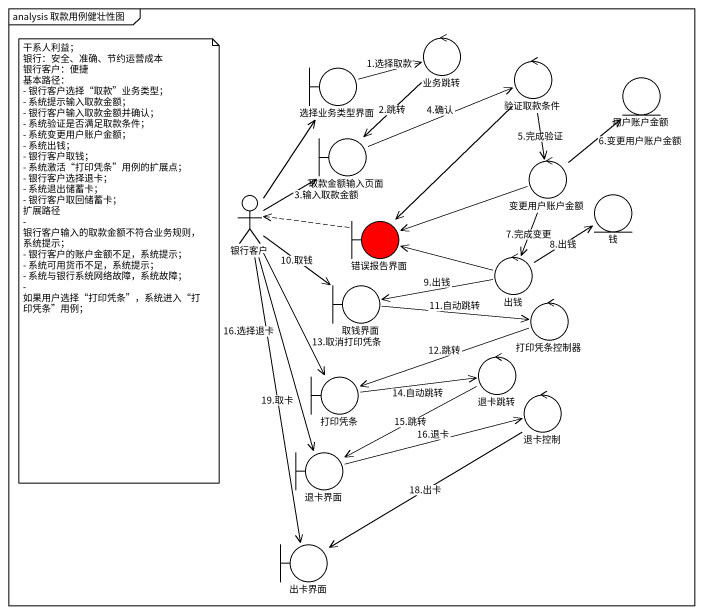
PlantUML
@startuml
mainframe analysis 取款用例健壮性图
control 业务跳转
boundary 选择业务类型界面
control 验证取款条件
entity 用户账户金额
boundary 取款金额输入页面
control 变更用户账户金额
actor 银行客户
entity 钱
boundary 错误报告界面 #FF0000
control 出钱
boundary 取钱界面
control 打印凭条控制器
boundary 打印凭条
control 退卡跳转
control 退卡控制
boundary 退卡界面
boundary 出卡界面
业务跳转 --> 取款金额输入页面 : 2.跳转
选择业务类型界面 -right-> 业务跳转 : 1.选择取款
验证取款条件 --> 变更用户账户金额 : 5.完成验证
验证取款条件 --> 错误报告界面
取款金额输入页面 -right-> 验证取款条件 : 4.确认
变更用户账户金额 -up-> 用户账户金额 : 6.变更用户账户金额
变更用户账户金额 -left-> 错误报告界面
变更用户账户金额 --> 出钱 : 7.完成变更
银行客户 -up-> 选择业务类型界面
银行客户 -up-> 取款金额输入页面 : 3.输入取款金额
银行客户 --> 取钱界面 : 10.取钱
银行客户 --> 打印凭条 : 13.取消打印凭条
银行客户 --> 退卡界面 : 16.选择退卡
银行客户 --> 出卡界面 : 19.取卡
错误报告界面 .left.> 银行客户
出钱 -up-> 钱 : 8.出钱
出钱 -left-> 错误报告界面
出钱 -left-> 取钱界面 : 9.出钱
取钱界面 -right-> 打印凭条控制器 : 11.自动跳转
打印凭条控制器 -left-> 打印凭条 : 12.跳转
打印凭条 -right-> 退卡跳转 : 14.自动跳转
退卡跳转 -left-> 退卡界面 : 15.跳转
退卡控制 --> 出卡界面 : 18.出卡
退卡界面 -right-> 退卡控制 : 16.退卡
note as N1
  干系人利益；
  银行：安全、准确、节约运营成本
  银行客户：便捷
  基本路径：
  - 银行客户选择“取款”业务类型；
  - 系统提示输入取款金额；
  - 银行客户输入取款金额并确认；
  - 系统验证是否满足取款条件；
  - 系统变更用户账户金额；
  - 系统出钱；
  - 银行客户取钱；
  - 系统激活“打印凭条”用例的扩展点；
  - 银行客户选择退卡；
  - 系统退出储蓄卡；
  - 银行客户取回储蓄卡；
  扩展路径
  - 银行客户输入的取款金额不符合业务规则，系统提示；
  - 银行客户的账户金额不足，系统提示；
  - 系统可用货币不足，系统提示；
  - 系统与银行系统网络故障，系统故障；
  - 如果用户选择“打印凭条”，系统进入“打印凭条”用例；
end note
@enduml
